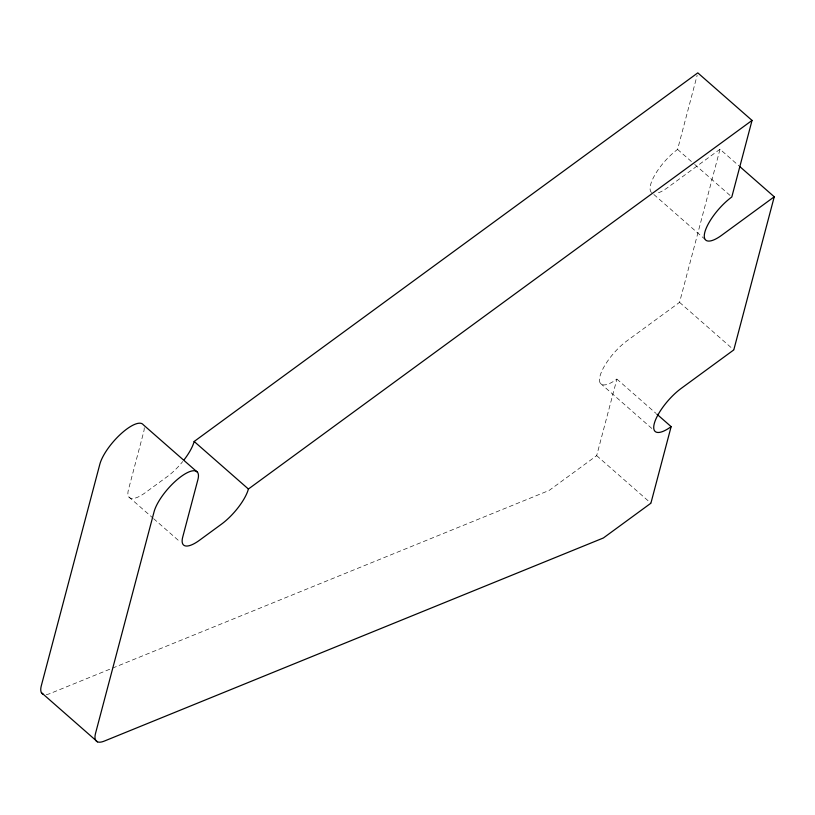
<?xml version="1.0" encoding="UTF-8"?>
<svg xmlns="http://www.w3.org/2000/svg" width="815" height="815" viewBox="0 0 815 815"><rect width="100%" height="100%" fill="white"/><g stroke="black" fill="none" stroke-linecap="round" stroke-linejoin="round"><path stroke-width="0.61" stroke-dasharray="4.08 3.06" d="M46.241 694.584A31.867 10.605 -48.8 0 0 50.133 693.504L549.147 490.436L596.672 455.656L616.894 379.097A31.867 10.605 -48.8 0 1 600.054 375.98A31.867 10.605 -48.8 0 1 627.01 340.813L679.557 302.355L720.012 149.237L739.042 165.924M705.26 239.559L651.032 192.014A31.867 10.605 -48.8 0 1 677.581 149.42L697.161 75.296M720.012 149.237L667.465 187.705A31.867 10.605 -48.8 0 1 657.196 193.155M677.581 149.42L693.748 163.601M694.706 164.436L731.809 196.975M679.557 302.355L733.795 349.9M616.894 379.097L655.902 413.297M600.461 383.407L651.837 428.456M596.672 455.656L650.9 503.201M128.882 496.977L152.67 517.831M153.617 518.666L180.258 542.026M144.214 427.732A31.867 10.605 -48.8 0 1 143.644 432.133L128.475 489.55A31.867 10.605 -48.8 0 0 145.314 492.668L167.218 476.643A31.867 10.605 -48.8 0 0 182.723 461.545"/><path stroke-width="1.22" d="M656.859 414.132L671.132 426.642L650.9 503.201L603.375 537.982L104.371 741.059A31.867 10.605 -48.8 0 1 95.559 733.255L154.086 511.738A31.867 10.605 -48.8 0 1 181.042 476.571A31.867 10.605 -48.8 0 1 197.882 479.689L182.713 537.105A31.867 10.605 -48.8 0 0 199.553 540.213L221.446 524.188A31.867 10.605 -48.8 0 0 248.402 489.02L752.041 120.416L697.803 72.871L194.164 441.475A31.867 10.605 -48.8 0 1 184.18 459.701M752.041 120.416L731.809 196.975A31.867 10.605 -48.8 0 0 704.853 232.143A31.867 10.605 -48.8 0 0 721.693 235.25L774.25 196.792L740 166.759M774.25 196.792L733.795 349.9L681.238 388.368A31.867 10.605 -48.8 0 0 654.292 423.535A31.867 10.605 -48.8 0 0 671.132 426.642M194.164 441.475L248.402 489.02M197.475 472.262L143.236 424.717A31.867 10.605 -48.8 0 0 120.966 433.825A31.867 10.605 -48.8 0 0 99.848 464.183L41.321 685.7A31.867 10.605 -48.8 0 0 43.276 694.288M41.412 692.638L97.505 741.833"/></g></svg>
